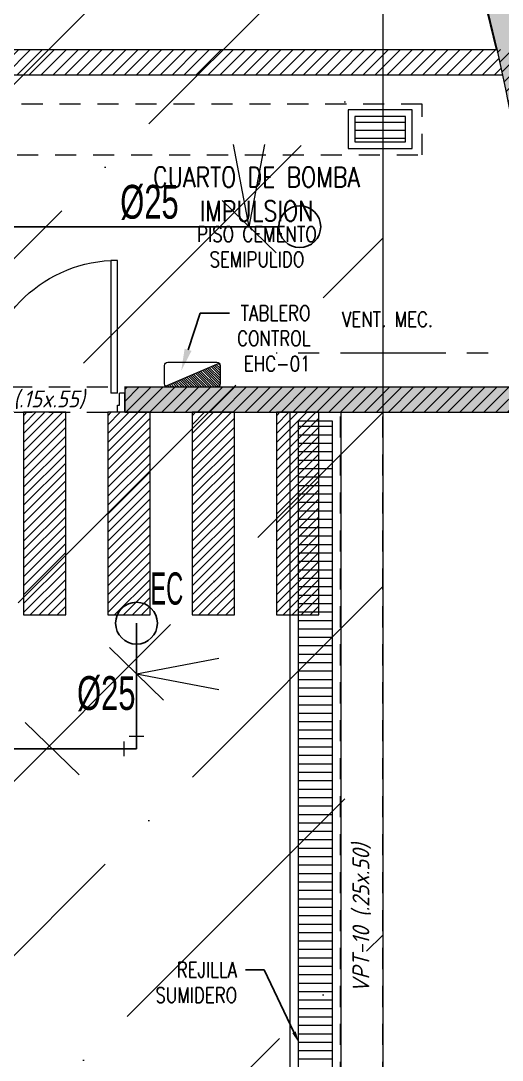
# Model space of a CAD drawing. Header units: millimetres. Extents: x 2085 to 2829, y 1347 to 1643.
# Drawn here: x 2230.12 to 2232.98, y 1530.25 to 1536.41 of the extents above; entities that cross this region are included whole.
import ezdxf
from ezdxf import colors
from ezdxf.entities.mleader import LeaderData, LeaderLine
from ezdxf.enums import TextEntityAlignment as Align
from ezdxf.math import Vec2, Vec3

# ---------------------------------------------------------------- set-up
doc = ezdxf.new("R2010")
doc.units = ezdxf.units.MM
for name, pattern in [('HIDDEN', [0.375, 0.25, -0.125]), ('HIDDEN2', [0.1875, 0.125, -0.0625]), ('PHANTOM', [2.5, 1.25, -0.25, 0.25, -0.25, 0.25, -0.25]), ('PHANTOM2', [1.25, 0.625, -0.125, 0.125, -0.125, 0.125, -0.125])]:
    doc.linetypes.add(name, pattern=pattern)
doc.layers.get('0').update_dxf_attribs({"color": 251, "lineweight": 9})
for name, color, linetype, lineweight in [('000 SOS 911 - ACCESORIOS ACI', 3, 'Continuous', 20), ('000 SOS 911 ACCESORIOS', 3, 'Continuous', 20), ('000 SOS 911 ROCIADORES', 5, 'Continuous', 25), ('000 SOS 911 TEXTOS ACI', 7, 'Continuous', 9), ('000 SOS 911 TUBERIA ACI', 3, 'Continuous', 25), ('A-EJES', 251, 'PHANTOM', 9), ('A-ESTRUCTURA-HATCH', 251, 'Continuous', 13), ('A-ESTRUCTURA-PLACAS', 251, 'Continuous', 13), ('A-ESTRUCTURA-VIGAS', 251, 'HIDDEN2', 13), ('A-MUROS', 251, 'Continuous', 9), ('A-PROYECCIONES', 251, 'HIDDEN2', 9), ('A-PUERTAS', 251, 'Continuous', 9), ('A-TEXTO-ACABADO PISO', 251, 'Continuous', 13), ('A-TEXTO-AMBIENTES', 251, 'Continuous', 9), ('A-TEXTO-INDICACIONES', 251, 'Continuous', 13), ('CIRCULACION PEATONAL', 251, 'Continuous', 13), ('L3 Equipos y Ductos', 251, 'Continuous', 13), ('L4 Linea mediana', 251, 'Continuous', 13), ('L6 Linea fina', 251, 'Continuous', 13), ('MURO CF 120', 251, 'Continuous', 13)]:
    doc.layers.add(name, color=color, linetype=linetype, lineweight=lineweight)
doc.layers.add('A_50_Vigas Chata', color=251, linetype='HIDDEN', lineweight=13, plot=False)
doc.styles.add('APPIA -TEXTOS-GENERALES', font='isocp.shx', dxfattribs={"oblique": 15})
doc.styles.add('PIPE', font='ARIALN.TTF', dxfattribs={"width": 0.8})
doc.styles.add('ROMANS', font='romans.shx', dxfattribs={"width": 0.8})
doc.styles.add('TXT_COTAS', font='romans.shx', dxfattribs={"width": 0.8})
pattern_1 = [(45, (-224229.8930651616, -8186668.823968928), (-0.03535533905932738, 0.03535533905932738), [])]

# ---------------------------------------------------------------- blocks, each defined once
blk = doc.blocks.new('002')
at = {"layer": '000 SOS 911 ROCIADORES'}
blk.add_circle((2884.506104445527, 1470.176833194866, 4.634801500000002e-09), 0.09524999999999999, dxfattribs=at)
at = {"layer": '000 SOS 911 ROCIADORES', "color": 5, "style": 'PIPE', "width": 0.6412731162854687}
blk.add_text('EC', height=0.1469262759924352, dxfattribs=at).set_placement((2884.569225549325, 1470.261506547405, 4.634801500000002e-09), (2884.719103270245, 1470.261506547405, 4.634801500000002e-09), align=Align.FIT)
blk = doc.blocks.new('003')
at = {"layer": '000 SOS 911 ROCIADORES', "xscale": 1.3, "yscale": 1.3, "zscale": 1.3}
blk.add_blockref('002', (-841.8386371544876, -416.7664252583314, -6.025241950000003e-09), dxfattribs=at)
blk = doc.blocks.new('ACCS.ELBOW.90')
at = {"layer": '000 SOS 911 - ACCESORIOS ACI', "color": 100}
for p, q in [((0.09787771556368699, 0.1681608932317555), (-0.09787771556368699, 0.1681608932317555)), ((0.1678695639186447, -0.0978777155636905), (0.1678695639186465, 0.0978777155636852))]:
    blk.add_line(p, q, dxfattribs=at)
at = {"layer": '000 SOS 911 - ACCESORIOS ACI', "color": 9}
for p in [(0, 0.1681608932317555), (0.1678695639186465, -1.8e-15)]:
    blk.add_line(p, (0, 0), dxfattribs=at)
blk = doc.blocks.new('007')
at = {"layer": '000 SOS 911 - ACCESORIOS ACI'}
for p, q in [((26830.92990924409, -4055.252466051674, -1.584734737499998e-08), (26830.83770673207, -4054.765165402389, -1.584734737499998e-08)), ((26830.92990924438, -4055.252466051674, -1.584734737499998e-08), (26831.02211175641, -4054.765165402389, -1.584734737499998e-08))]:
    blk.add_line(p, q, dxfattribs=at)
blk = doc.blocks.new('001')
at = {"layer": '000 SOS 911 ROCIADORES'}
blk.add_circle((2878.50211119696, 1470.134430152549, 1.5857718125e-08), 0.09524999999999999, dxfattribs=at)
blk = doc.blocks.new('EST P1')
at = {"layer": 'A-ESTRUCTURA-HATCH'}
h = blk.add_hatch(color=256, dxfattribs=at)
h.dxf.hatch_style = 1
h.paths.add_polyline_path([(28.77601076272549, 5.949795885942876), (28.77601067128126, 5.04999687615782), (23.07000086599146, 5.050009193830192), (23.07000085941399, 4.850017127580941), (28.92600243660854, 4.850006876513362), (28.92605816098512, 5.750000698491931), (32.57603348788689, 5.750003724358976), (32.57605169710587, 4.850002647377551), (35.53000006324146, 4.849997698329389), (35.53000006324146, 5.049996703863144), (32.72603342309594, 5.049996775574982), (32.72615288451198, 5.949798888526857)])
h.paths.add_polyline_path([(43.04000613477547, 4.849997504614294), (43.04000668216031, 5.049996670335531), (35.58000069746049, 5.049997348338366), (35.58000069746049, 4.849997348152101)])
h.paths.add_polyline_path([(43.09000211718376, 5.049996666610241), (43.09000211668899, 4.849997505545616), (47.9150167714979, 4.849997607059777), (47.9150172030495, 5.049996227957308)])
h.paths.add_polyline_path([(51.86500180143048, 5.049995731562376), (51.86500159354182, 4.849997512064874), (53.37567124809721, 4.84999814722687), (53.37566821934888, 5.049995731562376)])
h.paths.add_polyline_path([(72.8006690464972, -0.1499983128160238), (73.00066904650885, -0.150002677924931, 1), (53.60066905870917, -0.1500023929402232), (53.80066905872081, -0.1500023929402232, -1)])
h.paths.add_polyline_path([(70.35068066572421, 2.236943691968918e-05), (70.35067913253442, -0.1499448418617249), (72.74948760884581, -0.1499971961602569), (72.74948977481108, -2.154149115085602e-06)], flags=17)
h.paths.add_polyline_path([(69.45067913254024, -0.1499448418617249), (69.45068066581734, 3.157090395689011e-05), (66.84750664469902, 5.818437784910202e-05, -0.01056926409473519), (66.85068414302077, -0.1499448418617249)], flags=17)
h.paths.add_polyline_path([(65.27206754402141, 2.496426238678396), (65.27216700115241, -0.1499896282330155), (65.4221670004481, -0.1499835988506675), (65.42212619486963, 2.377727027982473, -0.22166642420113), (66.60067913253442, -0.1499448418617249), (66.80067913251696, -0.1499448418617249, 0.9999904425466384), (59.80066835691105, -0.1500026788562536), (60.00066835671896, -0.1500026788562536, -0.6169098276244303)], flags=0)
h.paths.add_polyline_path([(71.88000514594023, -11.40006201900542), (71.88000514594023, -11.1501255556941), (57.51000006290269, -11.15010195691139), (57.51000085653504, -11.4000384202227)])
h.paths.add_polyline_path([(57.46000085654669, -11.40003833733499), (57.46000006291433, -11.15010187402368), (43.09000006309361, -11.15007827524096), (43.09000085672596, -11.40001473855227)])
h.paths.add_polyline_path([(43.04000085929874, -11.40001465659589), (43.04000507364981, -11.15007819328457), (35.58000069746049, -11.1500659417361), (35.58000069746049, -11.40000240504742)])
h.paths.add_polyline_path([(23.07000007206807, -11.15003591403365), (23.07000086599146, -11.40006590355188), (35.53000069747213, -11.40006590355188), (35.53000069747213, -11.15003591403365)])
h.paths.add_polyline_path([(23.0200008660031, -11.40006590355188), (23.02000007207971, -11.15003591403365), (12.25000092969276, -11.15003591403365), (12.25000092969276, -11.40006590355188)])
h.paths.add_polyline_path([(12.2000009296753, -11.40006590355188), (12.2000009296753, -11.15003591403365), (3.650000203953823, -11.15003591403365), (3.650000991299748, -11.40006590355188)])
h.paths.add_polyline_path([(3.60000099131139, -11.40006590355188), (3.600000203965465, -11.15003591403365), (-3.559999100340065, -11.15003591403365), (-3.559999100340065, -11.40006590355188)])
h.paths.add_polyline_path([(-17.97999882386648, -11.15003483835608), (-17.97999882386648, -11.40005351323634), (-3.609999100328423, -11.40005090925843), (-3.609999100328423, -11.15005090925843)])
h.paths.add_polyline_path([(-18.02999877854018, -11.40005352161825), (-18.02999882382574, -11.1500347815454), (-32.39999870059546, -11.15001871064305), (-32.39999899338, -11.40005612559617)])
h.paths.add_polyline_path([(-32.44999899336835, -11.40005613490939), (-32.44999870058382, -11.1500186547637), (-46.9399992977269, -11.15000244881958), (-46.93999944403186, -11.40005876030773)])
h.paths.add_polyline_path([(-47.23999938514316, -11.40005881432444), (-46.99000489522587, -11.40005876868963), (-46.98999905859819, -6.150002153590322), (-47.23999945347896, -6.150002154521644)])
h.paths.add_polyline_path([(-46.98999876182643, -0.2000021543353796), (-47.23999953095336, -0.2000021543353796), (-47.23999945414835, -6.100002154707909), (-46.98999905609526, -6.100002166815102)])
h.paths.add_polyline_path([(-47.23999953552266, 0.1499976431950927), (-47.23999953162274, -0.1500021545216441), (-44.78500010908465, -0.1500023566186428), (-44.78500015829923, 5.04999818559736), (-45.0350001337647, 5.049998153932393), (-45.03499953550636, 0.1499976431950927)])
h.paths.add_polyline_path([(-44.7349993455573, 5.049998192116618), (-44.7349993455573, 4.849998146295547), (-32.44999948804616, 4.849997968412936), (-32.44999869505409, 5.049999745562673)])
h.paths.add_polyline_path([(-23.22435868097818, 4.849997835233808), (-23.22430295619415, 5.750001463107765), (-19.57432762929238, 5.75000448897481), (-19.57430941995699, 4.849997783079743), (-18.02999860839918, 4.850007774308324), (-18.0299986054888, 5.050007774494588), (-19.42432769405423, 5.049997782334685), (-19.4242082326673, 5.949799653142691), (-23.37435035445378, 5.94979665055871), (-23.37435044589802, 5.050000893883407), (-32.39999869506573, 5.049999752081931), (-32.3999994880578, 4.849997968412936)])
h.paths.add_polyline_path([(-17.97999953932595, 5.050007774494588), (-17.97999954223633, 4.850007773377001), (-3.610000176762696, 4.849997552111745), (-3.609998156578513, 5.049997552298009)])
h.paths.add_polyline_path([(12.20000058115693, 4.85003615450114), (12.2000009312469, 5.050032657571137), (3.82499787339475, 5.050050736404955), (3.824997866904596, 4.850050814449787)])
h.paths.add_polyline_path([(12.25000093202107, 5.050032549537718), (12.25000092459959, 4.850036066956818), (23.02000085942564, 4.85001721419394), (23.02000129112275, 5.050009300932288)])
at = {"layer": 'A-ESTRUCTURA-PLACAS'}
blk.add_lwpolyline([(72.8006690464972, -0.1499983128160238), (73.00066904650885, -0.150002677924931, 1), (53.60066905870917, -0.1500023929402232), (53.80066905872081, -0.1500023929402232, -1)], format="xyb", close=True, dxfattribs=at)
blk.add_lwpolyline([(72.74948760867119, -0.1500086067244411), (72.74948977481108, -2.154149115085602e-06), (70.35068066572421, 2.236943691968918e-05), (70.35067913253442, -0.1499448418617249), (72.74948977481108, -0.1499971961602569)], dxfattribs=at)
at = {"layer": 'A-ESTRUCTURA-VIGAS'}
for p, q in [((69.45068066581734, 3.157090395689011e-05), (70.35068066572421, 2.236943691968918e-05)), ((69.45067913254024, -0.1499448418617249), (70.35067913253442, -0.1499448418617249))]:
    blk.add_line(p, q, dxfattribs=at)
for points in [[(71.63000006307266, -6.150002165697515), (71.63000006307266, -0.150002165697515)], [(71.88000006307266, -6.150002165697515), (71.88000006307266, -0.150002165697515)]]:
    blk.add_lwpolyline(points, dxfattribs=at)
at = {"layer": 'A_50_Vigas Chata', "insert": (69.90028610181844, -0.07577188665084122), "char_height": 0.1, "attachment_point": 5, "style": 'APPIA -TEXTOS-GENERALES'}
blk.add_mtext('(.15x.55)', dxfattribs=at)
at = {"layer": 'A_50_Vigas Chata', "insert": (71.75500500238002, -3.150005087061118), "char_height": 0.1, "attachment_point": 5, "rotation": 90, "style": 'APPIA -TEXTOS-GENERALES'}
blk.add_mtext('VPT-10 (.25x.50)', dxfattribs=at)
blk = doc.blocks.new('A$C5E423DB2')
at = {"layer": 'A-PUERTAS'}
for p, q in [((0.0380998527398333, 0.0999998934566975), (0.0380998511100188, 0.7999998889863491)), ((0.0380998511100188, 0.7999998889863491), (0.0730998511426151, 0.7999998852610588)), ((0.0730998511426151, 0.7999998852610588), (0.0730998527724296, 0.0999998934566975)), ((0.0380998527398333, 0.0999998934566975), (0.0730998527724296, 0.0999998934566975))]:
    blk.add_line(p, q, dxfattribs=at)
at = {"layer": 'A-PUERTAS', "linetype": 'Continuous'}
for p, q in [((-1.472653821e-07, -1.11758709e-07), (-1.472653821e-07, 0.0999998897314072)), ((-1.472653821e-07, 0.0999998897314072), (0.0280998527305201, 0.0999998934566975)), ((0.0280998527305201, 0.0380998887121678), (0.0280998527305201, 0.0999998934566975)), ((0.7999998530140147, 0.0999998897314072), (0.7718998530181125, 0.0999998934566975)), ((0.7718998530181125, 0.0380998887121678), (0.7718998530181125, 0.0999998934566975)), ((0.7999998528975995, -1.11758709e-07), (0.7999998528975995, 0.0999998897314072)), ((0.0380998527398333, 0.0380998887121678), (0.0280998527305201, 0.0380998887121678)), ((0.0380998527398333, -1.11758709e-07), (0.0380998527398333, 0.0380998887121678)), ((0.7618998530087993, -1.11758709e-07), (0.7618998530087993, 0.0380998887121678)), ((0.7618998530087993, 0.0380998887121678), (0.7718998530181125, 0.0380998887121678)), ((-1.472653821e-07, -1.11758709e-07), (0.0380998527398333, -1.11758709e-07)), ((0.7999998530140147, -1.11758709e-07), (0.7618998530087993, -1.11758709e-07))]:
    blk.add_line(p, q, dxfattribs=at)
at = {"layer": 'A-PUERTAS', "color": 7, "linetype": 'Continuous'}
blk.add_arc((0.0365533265285194, 0.0793452113866806), 0.7215807719765989, 1.640270668491661, 87.09684895294437, dxfattribs=at)
blk = doc.blocks.new('*U226')
at = {"layer": 'CIRCULACION PEATONAL'}
h = blk.add_hatch(dxfattribs=at)
h.set_pattern_fill('ANSI31', color=256, scale=0.3)
h.set_pattern_definition([(45, (-1.24963215764578, 0), (-0.02651650429449553, 0.02651650429449553), [])])
h.paths.add_polyline_path([(-0.9526332741646426, 0.2275326177477837), (-1.202633274106435, 0.2275326177477837), (-1.202633274106435, -0.9724673796445131), (-0.9526332741646426, -0.9724673796445131)])
h = blk.add_hatch(dxfattribs=at)
h.set_pattern_fill('ANSI31', color=256, scale=0.3)
h.set_pattern_definition([(45, (-0.7496321576457801, 0), (-0.02651650429449553, 0.02651650429449553), [])])
h.paths.add_polyline_path([(-0.4526332741646426, 0.2275326177477837), (-0.702633274106435, 0.2275326177477837), (-0.702633274106435, -0.9724673796445131), (-0.4526332741646426, -0.9724673796445131)])
h = blk.add_hatch(dxfattribs=at)
h.set_pattern_fill('ANSI31', color=256, scale=0.3)
h.set_pattern_definition([(45, (-0.2496321576457802, 0), (-0.02651650429449553, 0.02651650429449553), [])])
h.paths.add_polyline_path([(0.04736672583535728, 0.2275326177477837), (-0.2026332741064351, 0.2275326177477837), (-0.2026332741064351, -0.9724673796445131), (0.04736672583535728, -0.9724673796445131)])
h = blk.add_hatch(dxfattribs=at)
h.set_pattern_fill('ANSI31', color=256, scale=0.3)
h.set_pattern_definition([(45, (0.2503678423542197, 0), (-0.02651650429449553, 0.02651650429449553), [])])
h.paths.add_polyline_path([(0.5473667258353572, 0.2275326177477837), (0.2973667258935648, 0.2275326177477837), (0.2973667258935648, -0.9724673796445131), (0.5473667258353572, -0.9724673796445131)])
for points in [[(-1.202633274106435, -0.9724673796445131), (-0.9526332741646426, -0.9724673796445131), (-0.9526332741646426, 0.2275326177477837), (-1.202633274106435, 0.2275326177477837)], [(-0.702633274106435, -0.9724673796445131), (-0.4526332741646426, -0.9724673796445131), (-0.4526332741646426, 0.2275326177477837), (-0.702633274106435, 0.2275326177477837)], [(-0.2026332741064351, -0.9724673796445131), (0.04736672583535728, -0.9724673796445131), (0.04736672583535728, 0.2275326177477837), (-0.2026332741064351, 0.2275326177477837)], [(0.2973667258935648, -0.9724673796445131), (0.5473667258353572, -0.9724673796445131), (0.5473667258353572, 0.2275326177477837), (0.2973667258935648, 0.2275326177477837)]]:
    blk.add_lwpolyline(points, close=True, dxfattribs=at)
blk = doc.blocks.new('EJES 1P')
at = {"layer": 'A-EJES', "linetype": 'PHANTOM2'}
blk.add_lwpolyline([(121.0129206500424, -4.850001599639654), (116.2569303451455, -4.850000537931919)], dxfattribs=at)
blk = doc.blocks.new('*U286')
at = {"linetype": 'Continuous'}
h = blk.add_hatch(dxfattribs=at)
h.set_pattern_fill('ANSI31', color=256, scale=0.1, style=0)
h.set_pattern_definition([(45, (0, 0), (-0.008838834764831846, 0.008838834764831846), [])])
h.paths.add_polyline_path([(0.1974963439861313, 0.06567182950675488, 0.4142135630136599), (0.1751704364432953, 0.08801116235554218), (-0.1751174990204163, 0.08811644650995731, 0.1989123559589726), (-0.1909110109554604, 0.08158012107014656), (0.1909110122360289, -0.08158012107014656, 0.1989123567522387), (0.197456830763258, -0.06579054147005081)])
blk.add_line((-0.1909110115957446, 0.08158012107014656), (0.190911011537537, -0.08158012107014656), dxfattribs=at)
blk.add_lwpolyline([(-0.1974568308214657, 0.06579053960740566), (-0.1974963440443389, -0.06567183136940002, 0.4142135623730951), (-0.1751704369671643, -0.08801116235554218), (0.1751174988457933, -0.08811644837260246, 0.4142135623730685), (0.197456830763258, -0.06579054147005081), (0.1974963439861313, 0.06567182950675488, 0.4142135623730685), (0.1751704369089566, 0.08801116235554218), (-0.175117498904001, 0.08811644650995731, 0.4142135623730951)], format="xyb", close=True, dxfattribs=at)
blk = doc.blocks.new('REJ 30X15')
at = {"layer": 'L6 Linea fina'}
h = blk.add_hatch(dxfattribs=at)
h.set_pattern_fill('ANSI31', color=256, scale=0.015, angle=44.99999999999999)
h.set_pattern_definition([(90, (-4680.200737000455, -1110.254949705924), (-0.04762500000000002, 3.081487911019577e-33), [])])
h.paths.add_polyline_path([(0.03999999999996362, -0.03999999999996362), (0.03999999999996362, -0.3400000000003729), (0.189999999999236, -0.3400000000003729), (0.1900000000001455, -0.03999999999996362)])
at = {"layer": 'L4 Linea mediana'}
for points in [[(0, 0), (0, -0.3800000000003365), (0.2299999999991996, -0.3800000000003365), (0.2299999999991996, 0)], [(0.03999999999996362, -0.03999999999996362), (0.03999999999996362, -0.3400000000003729), (0.189999999999236, -0.3400000000003729), (0.1900000000001455, -0.03999999999996362)]]:
    blk.add_lwpolyline(points, close=True, dxfattribs=at)

msp = doc.modelspace()

# ---------------------------------------------------------------- hatches: boundary and pattern name
h = msp.add_hatch()
h.set_pattern_fill('ANSI36', color=4, scale=0.23)
h.set_pattern_definition([(45, (-12.33495119971076, 1.377851276629372e-06), (0.3872735452211073, 1.42000299914406), [1.825625, -0.365125, 0, -0.365125])])
h.paths.add_polyline_path([(2232.270570671834, 1539.287876240417), (2183.58556606099, 1539.287876240417), (2183.58556606099, 1522.83781720221), (2232.270570671834, 1522.83781720221)])
h = msp.add_hatch()
h.set_pattern_fill('_USER', color=8, scale=0.05, pattern_type=0)
h.set_pattern_definition([(0, (-224205.5376916963, -8186616.345174161), (0, 0.05), [])])
h.paths.add_polyline_path([(2231.77073980227, 1534.037872280429), (2231.970739802282, 1534.037872280429), (2231.970564915677, 1523.137875105689), (2231.770564915665, 1523.137875105689)])
at = {"layer": 'MURO CF 120'}
h = msp.add_hatch(dxfattribs=at)
h.set_pattern_fill('_USER', color=256, scale=0.05, angle=45, style=0, pattern_type=0)
h.set_pattern_definition(pattern_1)
edge = h.paths.add_edge_path()
edge.add_line((2233.149921628088, 1536.238040586437), (2232.944762242807, 1536.23799695118))
edge.add_arc((2223.941216338799, 1534.131387238825), 9.246709864907123, 359.7235079488745, 13.168914382191588, ccw=False)
edge.add_line((2233.187818538188, 1534.086765595215), (2233.391232892807, 1534.086251463244))
edge.add_arc((2223.691269019526, 1534.08787951755), 9.699964009908731, 359.9903834033931, 12.80695764162853)
h = msp.add_hatch(dxfattribs=at)
h.set_pattern_fill('_USER', color=256, scale=0.05, angle=45, style=0, pattern_type=0)
h.set_pattern_definition([(45, (-224231.6865236979, -8186668.821733144), (-0.03535533905932738, 0.03535533905932738), [])])
h.paths.add_polyline_path([(2226.452988016035, 1536.237923200677), (2232.944708441379, 1536.23803694776), (2232.978321215307, 1536.087874345916), (2226.563514436823, 1536.087874345916)])
h = msp.add_hatch(dxfattribs=at)
h.set_pattern_fill('_USER', color=256, scale=0.05, angle=45, style=0, pattern_type=0)
h.set_pattern_definition(pattern_1)
h.paths.add_polyline_path([(2230.741244889819, 1534.237994686204), (2233.190048987361, 1534.237874844546), (2233.191233269632, 1534.087875092837), (2230.741244889819, 1534.087875092837)])

# ---------------------------------------------------------------- linework, layer by layer
for points in [[(2183.585565375577, 1539.287874531986), (2232.270569986425, 1539.287874531986), (2232.270569986425, 1522.83781549378), (2183.585565375577, 1522.83781549378)], [(2231.720739802282, 1534.087872280243), (2232.02073980227, 1534.087872280243), (2232.020564915665, 1523.087875105875), (2231.720564915677, 1523.087875105875)], [(2231.77073980227, 1534.037872280429), (2231.970739802282, 1534.037872280429), (2231.970564915677, 1523.137875105689), (2231.770564915665, 1523.137875105689)]]:
    msp.add_lwpolyline(points, close=True)
at = {"color": 4}
msp.add_lwpolyline([(2183.585566060987, 1539.287876240418), (2232.270570671836, 1539.287876240418), (2232.270570671836, 1522.837817202212), (2183.585566060987, 1522.837817202212)], close=True, dxfattribs=at)
at = {"color": 8}
for points in [[(2231.720739802282, 1534.087872280243), (2232.02073980227, 1534.087872280243), (2232.020564915665, 1523.087875105875), (2231.720564915677, 1523.087875105875)], [(2231.77073980227, 1534.037872280429), (2231.970739802282, 1534.037872280429), (2231.970564915677, 1523.137875105689), (2231.770564915665, 1523.137875105689)]]:
    msp.add_lwpolyline(points, close=True, dxfattribs=at)
at = {"layer": '000 SOS 911 - ACCESORIOS ACI'}
for p, q in [((2231.638491802927, 1535.032466101336), (2231.3181488389, 1535.343364211606)), ((2230.970723380816, 1532.382354211168), (2230.650380416789, 1532.693252321438)), ((2230.470849173132, 1531.938160400195), (2230.150506209105, 1532.249058510466))]:
    msp.add_line(p, q, dxfattribs=at)
at = {"layer": '000 SOS 911 TUBERIA ACI'}
for points in [[(2228.502146150065, 1535.187915156954), (2231.65449615103, 1535.187915156954)], [(2230.810551898643, 1532.837803265051), (2230.810551898643, 1532.093552987063)], [(2196.735932455437, 1532.093660814659), (2230.810551898643, 1532.093552987063)]]:
    msp.add_lwpolyline(points, dxfattribs=at)
at = {"layer": 'A-MUROS'}
for p, q in [((2226.452988016035, 1536.237923200677), (2232.944708441495, 1536.23803694776)), ((2226.56352277117, 1536.087862376558), (2232.978321178462, 1536.087874345916)), ((2230.74124224888, 1534.237994686204), (2233.190046350815, 1534.238041245813)), ((2230.74124224888, 1534.237994686204), (2230.741244878556, 1534.087854853335)), ((2230.741244878323, 1534.087869781504), (2233.391233265744, 1534.087875117051))]:
    msp.add_line(p, q, dxfattribs=at)
for centre, radius, start, end in [((2223.691233271, 1534.087874832067), 9.69999999389984, 1.707547292503187e-06, 179.9999991462264), ((2223.691233265412, 1534.087874825547), 9.499999999236236, 13.08126723322574, 180.0000030415686)]:
    msp.add_arc(centre, radius, start, end, dxfattribs=at)
at = {"layer": 'L3 Equipos y Ductos', "linetype": 'HIDDEN2'}
msp.add_lwpolyline([(2227.85301590137, 1535.613932898703), (2232.504266117636, 1535.613932898703), (2232.504266117636, 1535.913932898517), (2227.662339862809, 1535.913932898517)], dxfattribs=at)

# ---------------------------------------------------------------- block references
msp.add_blockref('EST P1', (2160.390564840485, 1534.237877512785))
at = {"xscale": -0.832988368430712, "yscale": 0.8329883684307117, "zscale": 0.8329883684307118, "rotation": 180.0000240900461}
msp.add_blockref('*U286', (2231.141220171319, 1534.311256004001), dxfattribs=at)
at = {"rotation": 180}
msp.add_blockref('*U226', (2230.687939475663, 1533.115408054056), dxfattribs=at)
at = {"layer": '000 SOS 911 - ACCESORIOS ACI', "xscale": -0.4394526855468781, "yscale": 0.4394526855468736, "zscale": 0.4394526855468736, "rotation": 359.9974143215402}
msp.add_blockref('ACCS.ELBOW.90', (2230.810551908898, 1532.09360946201), dxfattribs=at)
at = {"layer": '000 SOS 911 ACCESORIOS'}
msp.add_blockref('007', (-24599.45158892347, 5590.440381208145, 1.583346282678199e-08), dxfattribs=at)
at = {"layer": '000 SOS 911 ACCESORIOS', "rotation": 270}
msp.add_blockref('007', (6286.063017949778, 28363.46771251068, 1.5847347375e-08), dxfattribs=at)
at = {"layer": '000 SOS 911 ROCIADORES', "xscale": 1.299999994929985, "yscale": 1.299999994929985, "zscale": 1.299999994929985}
msp.add_blockref('001', (-1510.274408811451, -375.9868365877567, -2.062891803031911e-08), dxfattribs=at)
at = {"layer": '000 SOS 911 ROCIADORES'}
msp.add_blockref('003', (-677.2087467260412, 38.37434537053969), dxfattribs=at)
at = {"layer": 'A-PROYECCIONES'}
msp.add_blockref('EJES 1P', (2115.381229862012, 1539.28787523179), dxfattribs=at)
at = {"layer": 'A-PUERTAS', "linetype": 'Continuous', "xscale": -1.12500000150589, "yscale": 1.12500000150589, "zscale": 1.12500000150589, "rotation": 0.001118967957731698}
msp.add_blockref('A$C5E423DB2', (2230.741244863888, 1534.087858092475), dxfattribs=at)
at = {"layer": 'L3 Equipos y Ductos', "linetype": 'HIDDEN2', "rotation": 270}
msp.add_blockref('REJ 30X15', (2232.445298012137, 1535.881695766437), dxfattribs=at)

# ---------------------------------------------------------------- texts
at = {"layer": '000 SOS 911 TEXTOS ACI', "char_height": 0.2, "attachment_point": 1, "style": 'PIPE'}
for insert in [(2230.713880733386, 1535.435700510378, 5.392936498013591e-05), (2230.457989136151, 1532.52386236118, 5.392937886468412e-05)]:
    msp.add_mtext_dynamic_manual_height_columns('%%C25', width=0.5509952521812136, gutter_width=1.915236644519431, heights=[0.01236307456032318], dxfattribs=dict(at, insert=insert))
at = {"layer": 'A-TEXTO-ACABADO PISO', "insert": (2231.524328425754, 1535.188857692729), "char_height": 0.09, "attachment_point": 2, "style": 'ROMANS'}
msp.add_mtext_dynamic_manual_height_columns('PISO CEMENTO SEMIPULIDO', width=1.155930924825952, gutter_width=12.5, heights=[0], dxfattribs=at)
at = {"layer": 'A-TEXTO-AMBIENTES', "insert": (2231.521560012125, 1535.38166376433), "char_height": 0.12, "attachment_point": 5, "style": 'ROMANS'}
msp.add_mtext_dynamic_manual_height_columns('\\pxqc;CUARTO DE BOMBA IMPULSION', width=1.489151991248067, gutter_width=15, heights=[0], dxfattribs=at)
at = {"layer": 'A-TEXTO-INDICACIONES', "extrusion": (-5.565203055376352e-07, 2.24781726103761e-07, 0.99999999999982), "style": 'ROMANS', "width": 0.8}
msp.add_text('VENT. MEC.', height=0.09, dxfattribs=at).set_placement((2232.299113577405, 1534.594184088266, -0.0008969147584247519), align=Align.CENTER)

# ---------------------------------------------------------------- leaders
at = {"layer": 'A-TEXTO-INDICACIONES'}
ml = msp.add_multileader_mtext('Standard', dxfattribs=at)
ml.set_content('TABLERO CONTROL EHC-01', color=256, style='ROMANS')
ml.set_leader_properties(color=7)
ml.build(insert=Vec2(0, 0))
ml.multileader.update_dxf_attribs({"dogleg_length": 1.307325214856923, "arrow_head_size": 0.13, "scale": 0.1})
ctx = ml.context
ctx.base_point, ctx.scale, ctx.char_height, ctx.arrow_head_size, ctx.landing_gap_size, ctx.plane_origin = Vec3(2231.362272836421, 1534.676038271251), 0.1, 0.09000000000000001, 0.13, 0.01, Vec3(2230.830299133255, 1534.917541856381)
ctx.text_align_type = 2
notes = []
notes.append((ctx, [(0, (1, 1, 0), (2231.186891770014, 1534.676038271251), (1, 0), 0.1753810664067663, [(0, [(2231.075762443326, 1534.334846085372)], 0, [])])]))
ctx.mtext.insert, ctx.mtext.width, ctx.mtext.alignment, ctx.mtext.flow_direction = Vec3(2231.841987122136, 1534.721038271176), 0.4872622546972707, 3, 5
ml = msp.add_multileader_mtext('Standard', dxfattribs=at)
ml.set_content('REJILLA SUMIDERO', color=256, style='TXT_COTAS')
ml.set_leader_properties(color=7)
ml.build(insert=Vec2(0, 0))
ml.multileader.update_dxf_attribs({"dogleg_length": 0.1104934798556762, "arrow_head_size": 0.07})
ctx = ml.context
ctx.base_point, ctx.char_height, ctx.arrow_head_size, ctx.landing_gap_size, ctx.plane_origin = Vec3(2230.839362966662, 1530.783382959167), 0.09, 0.07, 0.05, Vec3(2231.023253018497, 1531.446340601395)
ctx.text_align_type = 2
notes.append((ctx, [(0, (1, 1, 0), (2231.567570732232, 1530.783382959167), (-1, 0), 0.1104934798556762, [(0, [(2231.773964284273, 1530.350053037952)], 0, [])])]))
ctx.mtext.insert, ctx.mtext.width, ctx.mtext.alignment, ctx.mtext.flow_direction = Vec3(2231.407077252394, 1530.828382959093), 0.5425429759488907, 3, 5
for ctx, leaders in notes:
    for number, flags, end, landing, length, lines in leaders:
        leader = LeaderData()
        leader.index, (leader.has_last_leader_line, leader.has_dogleg_vector, leader.attachment_direction) = number, flags
        leader.last_leader_point, leader.dogleg_vector, leader.dogleg_length = Vec3(end), Vec3(landing), length
        for number, points, colour, breaks in lines:
            line = LeaderLine()
            line.index, line.vertices, line.color, line.breaks = number, Vec3.list(points), colors.encode_raw_color(colour), breaks
            leader.lines.append(line)
        ctx.leaders.append(leader)

doc.saveas('drawing.dxf')
